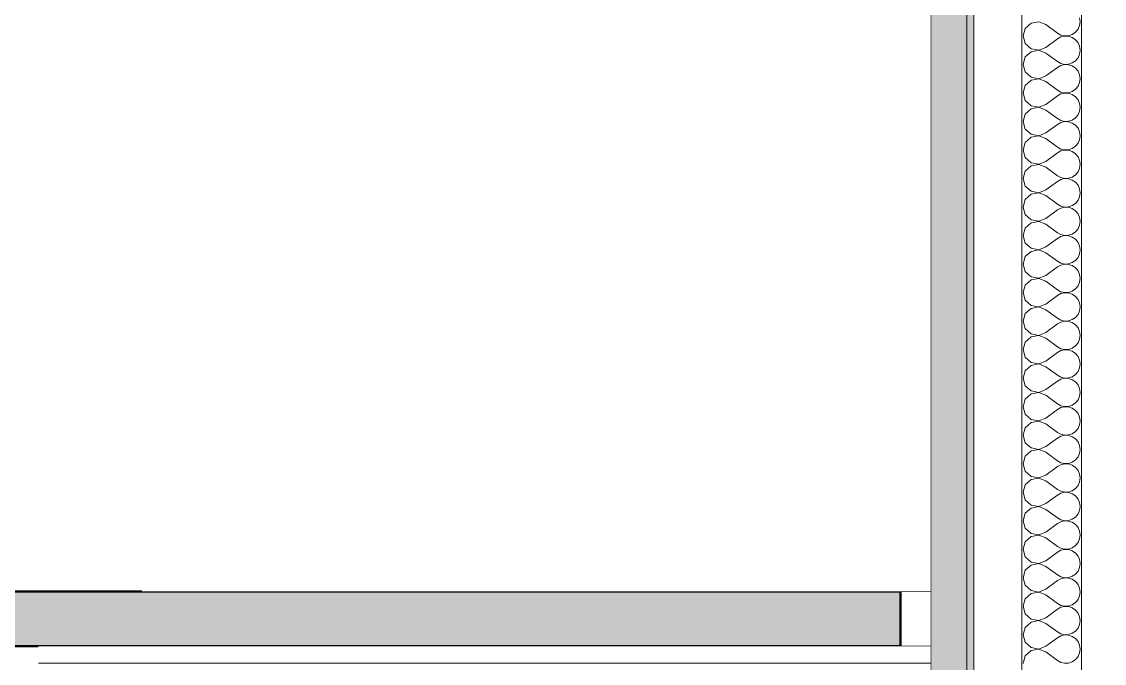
# Model space of a CAD drawing. Header units: millimetres. Extents: x -48147 to 1414029, y -496296 to 18123.
# Drawn here: x 1366642 to 1367135.2, y -475694.5 to -475402.4 of the extents above; entities that cross this region are included whole.
import ezdxf

# ---------------------------------------------------------------- set-up
doc = ezdxf.new("R2010")
doc.units = ezdxf.units.MM
doc.header["$MEASUREMENT"] = 0
doc.linetypes.add('Wipeout_Contour', pattern=[1000, 0, -1000])
for name, color, linetype in [('New_A-20-M_Ceiling', 7, 'Continuous'), ('New_A-25-M_Wall_Int', 7, 'Continuous'), ('S-280-M_STRUCT_FRAME.IFC Import', 7, 'Continuous')]:
    doc.layers.add(name, color=color, linetype=linetype)
for name, color, linetype, lineweight, true_color in [('New_A-20-M_Ceiling_Pen_No__107', 7, 'Continuous', 15, 0xa6a6a6), ('New_A-20-M_Ceiling_Pen_No__29', 7, 'Continuous', 50, 0x2a2a2a), ('New_A-25-M_Wall_Int_Pen_No__107', 7, 'Continuous', 15, 0xa6a6a6)]:
    doc.layers.add(name, color=color, linetype=linetype, lineweight=lineweight, true_color=true_color)
for name, color, linetype, lineweight in [('New_A-20-M_Ceiling_Pen_No__89', 8, 'Continuous', 20), ('New_A-25-M_Wall_Int_Pen_No__1', 7, 'Continuous', 13), ('S-280-M_STRUCT_FRAME.IFC Import_Pen_No__90', 8, 'Continuous', 20)]:
    doc.layers.add(name, color=color, linetype=linetype, lineweight=lineweight)

# ---------------------------------------------------------------- blocks, each defined once
blk = doc.blocks.new('*X159', base_point=(1372879, -490836.73))
at = {"layer": 'New_A-25-M_Wall_Int_Pen_No__107', "linetype": 'Continuous'}
for p, q in [((1367101.82, -475403.09), (1367099.2, -475405.48)), ((1367105.31, -475402.43), (1367101.82, -475403.09)), ((1367108.62, -475403.7), (1367105.31, -475402.43)), ((1367108.62, -475403.7), (1367113.81, -475407.6)), ((1367124.19, -475402.41), (1367123.95, -475400.63)), ((1367123.95, -475404.18), (1367124.19, -475402.41)), ((1367099.2, -475405.48), (1367098.23, -475408.9)), ((1367098.23, -475408.9), (1367099.2, -475412.31)), ((1367113.81, -475407.6), (1367115.38, -475408.47)), ((1367115.38, -475408.47), (1367117.12, -475408.87)), ((1367117.12, -475408.92), (1367115.38, -475409.33)), ((1367117.12, -475408.87), (1367118.91, -475408.78)), ((1367118.91, -475409.01), (1367117.12, -475408.92)), ((1367118.91, -475408.78), (1367120.61, -475408.21)), ((1367120.61, -475408.21), (1367122.08, -475407.2)), ((1367122.08, -475407.2), (1367123.23, -475405.82)), ((1367123.23, -475405.82), (1367123.95, -475404.18)), ((1367099.2, -475412.31), (1367101.82, -475414.7)), ((1367108.62, -475414.09), (1367113.81, -475410.2)), ((1367115.38, -475409.33), (1367113.81, -475410.2)), ((1367120.61, -475409.58), (1367118.91, -475409.01)), ((1367122.08, -475410.6), (1367120.61, -475409.58)), ((1367123.23, -475411.98), (1367122.08, -475410.6)), ((1367123.95, -475413.61), (1367123.23, -475411.98)), ((1367124.19, -475415.39), (1367123.95, -475413.61)), ((1367099.2, -475418.47), (1367098.23, -475421.88)), ((1367101.82, -475416.07), (1367099.2, -475418.47)), ((1367101.82, -475414.7), (1367105.31, -475415.36)), ((1367105.31, -475415.41), (1367101.82, -475416.07)), ((1367105.31, -475415.36), (1367108.62, -475414.09)), ((1367108.62, -475416.69), (1367105.31, -475415.41)), ((1367108.62, -475416.69), (1367113.81, -475420.58)), ((1367123.23, -475418.8), (1367123.95, -475417.16)), ((1367123.95, -475417.16), (1367124.19, -475415.39)), ((1367098.23, -475421.88), (1367099.2, -475425.29)), ((1367108.62, -475427.07), (1367113.81, -475423.18)), ((1367113.81, -475420.58), (1367115.38, -475421.45)), ((1367115.38, -475422.31), (1367113.81, -475423.18)), ((1367115.38, -475421.45), (1367117.12, -475421.85)), ((1367117.12, -475421.9), (1367115.38, -475422.31)), ((1367117.12, -475421.85), (1367118.91, -475421.77)), ((1367118.91, -475421.99), (1367117.12, -475421.9)), ((1367118.91, -475421.77), (1367120.61, -475421.19)), ((1367120.61, -475422.56), (1367118.91, -475421.99)), ((1367120.61, -475421.19), (1367122.08, -475420.18)), ((1367122.08, -475423.58), (1367120.61, -475422.56)), ((1367122.08, -475420.18), (1367123.23, -475418.8)), ((1367123.23, -475424.96), (1367122.08, -475423.58)), ((1367099.2, -475425.29), (1367101.82, -475427.68)), ((1367101.82, -475427.68), (1367105.31, -475428.34)), ((1367105.31, -475428.4), (1367101.82, -475429.05)), ((1367105.31, -475428.34), (1367108.62, -475427.07)), ((1367108.62, -475429.67), (1367105.31, -475428.4)), ((1367123.95, -475426.6), (1367123.23, -475424.96)), ((1367124.19, -475428.37), (1367123.95, -475426.6)), ((1367123.95, -475430.14), (1367124.19, -475428.37)), ((1367099.2, -475431.45), (1367098.23, -475434.86)), ((1367101.82, -475429.05), (1367099.2, -475431.45)), ((1367108.62, -475429.67), (1367113.81, -475433.56)), ((1367113.81, -475433.56), (1367115.38, -475434.43)), ((1367120.61, -475434.17), (1367122.08, -475433.16)), ((1367122.08, -475433.16), (1367123.23, -475431.78)), ((1367123.23, -475431.78), (1367123.95, -475430.14)), ((1367098.23, -475434.86), (1367099.2, -475438.27)), ((1367099.2, -475438.27), (1367101.82, -475440.67)), ((1367108.62, -475440.05), (1367113.81, -475436.16)), ((1367115.38, -475435.29), (1367113.81, -475436.16)), ((1367115.38, -475434.43), (1367117.12, -475434.83)), ((1367117.12, -475434.89), (1367115.38, -475435.29)), ((1367117.12, -475434.83), (1367118.91, -475434.75)), ((1367118.91, -475434.97), (1367117.12, -475434.89)), ((1367118.91, -475434.75), (1367120.61, -475434.17)), ((1367120.61, -475435.55), (1367118.91, -475434.97)), ((1367122.08, -475436.56), (1367120.61, -475435.55)), ((1367123.23, -475437.94), (1367122.08, -475436.56)), ((1367123.95, -475439.58), (1367123.23, -475437.94)), ((1367101.82, -475442.04), (1367099.2, -475444.43)), ((1367101.82, -475440.67), (1367105.31, -475441.32)), ((1367105.31, -475441.38), (1367101.82, -475442.04)), ((1367105.31, -475441.32), (1367108.62, -475440.05)), ((1367108.62, -475442.65), (1367105.31, -475441.38)), ((1367108.62, -475442.65), (1367113.81, -475446.54)), ((1367123.23, -475444.76), (1367123.95, -475443.12)), ((1367124.19, -475441.35), (1367123.95, -475439.58)), ((1367123.95, -475443.12), (1367124.19, -475441.35)), ((1367099.2, -475444.43), (1367098.23, -475447.84)), ((1367098.23, -475447.84), (1367099.2, -475451.25)), ((1367113.81, -475446.54), (1367115.38, -475447.41)), ((1367115.38, -475448.27), (1367113.81, -475449.14)), ((1367115.38, -475447.41), (1367117.12, -475447.82)), ((1367117.12, -475447.87), (1367115.38, -475448.27)), ((1367117.12, -475447.82), (1367118.91, -475447.73)), ((1367118.91, -475447.95), (1367117.12, -475447.87)), ((1367118.91, -475447.73), (1367120.61, -475447.16)), ((1367120.61, -475448.53), (1367118.91, -475447.95)), ((1367120.61, -475447.16), (1367122.08, -475446.14)), ((1367122.08, -475446.14), (1367123.23, -475444.76)), ((1367099.2, -475451.25), (1367101.82, -475453.65)), ((1367105.31, -475454.31), (1367108.62, -475453.03)), ((1367108.62, -475453.03), (1367113.81, -475449.14)), ((1367122.08, -475449.54), (1367120.61, -475448.53)), ((1367123.23, -475450.92), (1367122.08, -475449.54)), ((1367123.95, -475452.56), (1367123.23, -475450.92)), ((1367124.19, -475454.33), (1367123.95, -475452.56)), ((1367099.2, -475457.41), (1367098.23, -475460.82)), ((1367101.82, -475455.02), (1367099.2, -475457.41)), ((1367101.82, -475453.65), (1367105.31, -475454.31)), ((1367105.31, -475454.36), (1367101.82, -475455.02)), ((1367108.62, -475455.63), (1367105.31, -475454.36)), ((1367108.62, -475455.63), (1367113.81, -475459.53)), ((1367122.08, -475459.12), (1367123.23, -475457.74)), ((1367123.23, -475457.74), (1367123.95, -475456.11)), ((1367123.95, -475456.11), (1367124.19, -475454.33)), ((1367098.23, -475460.82), (1367099.2, -475464.24)), ((1367108.62, -475466.02), (1367113.81, -475462.12)), ((1367113.81, -475459.53), (1367115.38, -475460.39)), ((1367115.38, -475461.25), (1367113.81, -475462.12)), ((1367115.38, -475460.39), (1367117.12, -475460.8)), ((1367117.12, -475460.85), (1367115.38, -475461.25)), ((1367117.12, -475460.8), (1367118.91, -475460.71)), ((1367118.91, -475460.94), (1367117.12, -475460.85)), ((1367118.91, -475460.71), (1367120.61, -475460.14)), ((1367120.61, -475461.51), (1367118.91, -475460.94)), ((1367120.61, -475460.14), (1367122.08, -475459.12)), ((1367122.08, -475462.52), (1367120.61, -475461.51)), ((1367123.23, -475463.9), (1367122.08, -475462.52)), ((1367099.2, -475464.24), (1367101.82, -475466.63)), ((1367101.82, -475468), (1367099.2, -475470.39)), ((1367101.82, -475466.63), (1367105.31, -475467.29)), ((1367105.31, -475467.34), (1367101.82, -475468)), ((1367105.31, -475467.29), (1367108.62, -475466.02)), ((1367108.62, -475468.61), (1367105.31, -475467.34)), ((1367123.95, -475465.54), (1367123.23, -475463.9)), ((1367124.19, -475467.31), (1367123.95, -475465.54)), ((1367123.95, -475469.09), (1367124.19, -475467.31)), ((1367099.2, -475470.39), (1367098.23, -475473.8)), ((1367108.62, -475468.61), (1367113.81, -475472.51)), ((1367113.81, -475472.51), (1367115.38, -475473.37)), ((1367120.61, -475473.12), (1367122.08, -475472.11)), ((1367122.08, -475472.11), (1367123.23, -475470.73)), ((1367123.23, -475470.73), (1367123.95, -475469.09)), ((1367098.23, -475473.8), (1367099.2, -475477.22)), ((1367099.2, -475477.22), (1367101.82, -475479.61)), ((1367108.62, -475479), (1367113.81, -475475.1)), ((1367115.38, -475474.24), (1367113.81, -475475.1)), ((1367115.38, -475473.37), (1367117.12, -475473.78)), ((1367117.12, -475473.83), (1367115.38, -475474.24)), ((1367117.12, -475473.78), (1367118.91, -475473.69)), ((1367118.91, -475473.92), (1367117.12, -475473.83)), ((1367118.91, -475473.69), (1367120.61, -475473.12)), ((1367120.61, -475474.49), (1367118.91, -475473.92)), ((1367122.08, -475475.5), (1367120.61, -475474.49)), ((1367123.23, -475476.88), (1367122.08, -475475.5)), ((1367123.95, -475478.52), (1367123.23, -475476.88)), ((1367101.82, -475480.98), (1367099.2, -475483.37)), ((1367101.82, -475479.61), (1367105.31, -475480.27)), ((1367105.31, -475480.32), (1367101.82, -475480.98)), ((1367105.31, -475480.27), (1367108.62, -475479)), ((1367108.62, -475481.59), (1367105.31, -475480.32)), ((1367108.62, -475481.59), (1367113.81, -475485.49)), ((1367123.23, -475483.71), (1367123.95, -475482.07)), ((1367124.19, -475480.3), (1367123.95, -475478.52)), ((1367123.95, -475482.07), (1367124.19, -475480.3)), ((1367099.2, -475483.37), (1367098.23, -475486.79)), ((1367098.23, -475486.79), (1367099.2, -475490.2)), ((1367113.81, -475485.49), (1367115.38, -475486.35)), ((1367115.38, -475487.22), (1367113.81, -475488.08)), ((1367115.38, -475486.35), (1367117.12, -475486.76)), ((1367117.12, -475486.81), (1367115.38, -475487.22)), ((1367117.12, -475486.76), (1367118.91, -475486.67)), ((1367118.91, -475486.9), (1367117.12, -475486.81)), ((1367118.91, -475486.67), (1367120.61, -475486.1)), ((1367120.61, -475487.47), (1367118.91, -475486.9)), ((1367120.61, -475486.1), (1367122.08, -475485.09)), ((1367122.08, -475488.49), (1367120.61, -475487.47)), ((1367122.08, -475485.09), (1367123.23, -475483.71)), ((1367099.2, -475490.2), (1367101.82, -475492.59)), ((1367101.82, -475492.59), (1367105.31, -475493.25)), ((1367105.31, -475493.25), (1367108.62, -475491.98)), ((1367108.62, -475491.98), (1367113.81, -475488.08)), ((1367123.23, -475489.86), (1367122.08, -475488.49)), ((1367123.95, -475491.5), (1367123.23, -475489.86)), ((1367124.19, -475493.28), (1367123.95, -475491.5)), ((1367099.2, -475496.36), (1367098.23, -475499.77)), ((1367101.82, -475493.96), (1367099.2, -475496.36)), ((1367105.31, -475493.3), (1367101.82, -475493.96)), ((1367108.62, -475494.58), (1367105.31, -475493.3)), ((1367108.62, -475494.58), (1367113.81, -475498.47)), ((1367122.08, -475498.07), (1367123.23, -475496.69)), ((1367123.23, -475496.69), (1367123.95, -475495.05)), ((1367123.95, -475495.05), (1367124.19, -475493.28)), ((1367098.23, -475499.77), (1367099.2, -475503.18)), ((1367108.62, -475504.96), (1367113.81, -475501.07)), ((1367113.81, -475498.47), (1367115.38, -475499.34)), ((1367115.38, -475500.2), (1367113.81, -475501.07)), ((1367115.38, -475499.34), (1367117.12, -475499.74)), ((1367117.12, -475499.79), (1367115.38, -475500.2)), ((1367117.12, -475499.74), (1367118.91, -475499.65)), ((1367118.91, -475499.88), (1367117.12, -475499.79)), ((1367118.91, -475499.65), (1367120.61, -475499.08)), ((1367120.61, -475500.45), (1367118.91, -475499.88)), ((1367120.61, -475499.08), (1367122.08, -475498.07)), ((1367122.08, -475501.47), (1367120.61, -475500.45)), ((1367123.23, -475502.85), (1367122.08, -475501.47)), ((1367099.2, -475503.18), (1367101.82, -475505.57)), ((1367101.82, -475506.94), (1367099.2, -475509.34)), ((1367101.82, -475505.57), (1367105.31, -475506.23)), ((1367105.31, -475506.28), (1367101.82, -475506.94)), ((1367105.31, -475506.23), (1367108.62, -475504.96)), ((1367108.62, -475507.56), (1367105.31, -475506.28)), ((1367108.62, -475507.56), (1367113.81, -475511.45)), ((1367123.95, -475504.48), (1367123.23, -475502.85)), ((1367124.19, -475506.26), (1367123.95, -475504.48)), ((1367123.95, -475508.03), (1367124.19, -475506.26)), ((1367099.2, -475509.34), (1367098.23, -475512.75)), ((1367113.81, -475511.45), (1367115.38, -475512.32)), ((1367115.38, -475512.32), (1367117.12, -475512.72)), ((1367118.91, -475512.64), (1367120.61, -475512.06)), ((1367120.61, -475512.06), (1367122.08, -475511.05)), ((1367122.08, -475511.05), (1367123.23, -475509.67)), ((1367123.23, -475509.67), (1367123.95, -475508.03)), ((1367098.23, -475512.75), (1367099.2, -475516.16)), ((1367099.2, -475516.16), (1367101.82, -475518.55)), ((1367108.62, -475517.94), (1367113.81, -475514.05)), ((1367115.38, -475513.18), (1367113.81, -475514.05)), ((1367117.12, -475512.78), (1367115.38, -475513.18)), ((1367117.12, -475512.72), (1367118.91, -475512.64)), ((1367118.91, -475512.86), (1367117.12, -475512.78)), ((1367120.61, -475513.43), (1367118.91, -475512.86)), ((1367122.08, -475514.45), (1367120.61, -475513.43)), ((1367123.23, -475515.83), (1367122.08, -475514.45)), ((1367123.95, -475517.47), (1367123.23, -475515.83)), ((1367099.2, -475522.32), (1367098.23, -475525.73)), ((1367101.82, -475519.93), (1367099.2, -475522.32)), ((1367101.82, -475518.55), (1367105.31, -475519.21)), ((1367105.31, -475519.27), (1367101.82, -475519.93)), ((1367105.31, -475519.21), (1367108.62, -475517.94)), ((1367108.62, -475520.54), (1367105.31, -475519.27)), ((1367108.62, -475520.54), (1367113.81, -475524.43)), ((1367123.23, -475522.65), (1367123.95, -475521.01)), ((1367124.19, -475519.24), (1367123.95, -475517.47)), ((1367123.95, -475521.01), (1367124.19, -475519.24)), ((1367098.23, -475525.73), (1367099.2, -475529.14)), ((1367108.62, -475530.92), (1367113.81, -475527.03)), ((1367113.81, -475524.43), (1367115.38, -475525.3)), ((1367115.38, -475526.16), (1367113.81, -475527.03)), ((1367115.38, -475525.3), (1367117.12, -475525.7)), ((1367117.12, -475525.76), (1367115.38, -475526.16)), ((1367117.12, -475525.7), (1367118.91, -475525.62)), ((1367118.91, -475525.84), (1367117.12, -475525.76)), ((1367118.91, -475525.62), (1367120.61, -475525.05)), ((1367120.61, -475526.42), (1367118.91, -475525.84)), ((1367120.61, -475525.05), (1367122.08, -475524.03)), ((1367122.08, -475527.43), (1367120.61, -475526.42)), ((1367122.08, -475524.03), (1367123.23, -475522.65)), ((1367099.2, -475529.14), (1367101.82, -475531.54)), ((1367101.82, -475531.54), (1367105.31, -475532.2)), ((1367105.31, -475532.2), (1367108.62, -475530.92)), ((1367123.23, -475528.81), (1367122.08, -475527.43)), ((1367123.95, -475530.45), (1367123.23, -475528.81)), ((1367124.19, -475532.22), (1367123.95, -475530.45)), ((1367123.95, -475534), (1367124.19, -475532.22)), ((1367099.2, -475535.3), (1367098.23, -475538.71)), ((1367101.82, -475532.91), (1367099.2, -475535.3)), ((1367105.31, -475532.25), (1367101.82, -475532.91)), ((1367108.62, -475533.52), (1367105.31, -475532.25)), ((1367108.62, -475533.52), (1367113.81, -475537.41)), ((1367120.61, -475538.03), (1367122.08, -475537.01)), ((1367122.08, -475537.01), (1367123.23, -475535.63)), ((1367123.23, -475535.63), (1367123.95, -475534)), ((1367098.23, -475538.71), (1367099.2, -475542.12)), ((1367108.62, -475543.91), (1367113.81, -475540.01)), ((1367113.81, -475537.41), (1367115.38, -475538.28)), ((1367115.38, -475539.14), (1367113.81, -475540.01)), ((1367115.38, -475538.28), (1367117.12, -475538.69)), ((1367117.12, -475538.74), (1367115.38, -475539.14)), ((1367117.12, -475538.69), (1367118.91, -475538.6)), ((1367118.91, -475538.83), (1367117.12, -475538.74)), ((1367118.91, -475538.6), (1367120.61, -475538.03)), ((1367120.61, -475539.4), (1367118.91, -475538.83)), ((1367122.08, -475540.41), (1367120.61, -475539.4)), ((1367123.23, -475541.79), (1367122.08, -475540.41)), ((1367123.95, -475543.43), (1367123.23, -475541.79)), ((1367099.2, -475542.12), (1367101.82, -475544.52)), ((1367101.82, -475545.89), (1367099.2, -475548.28)), ((1367101.82, -475544.52), (1367105.31, -475545.18)), ((1367105.31, -475545.23), (1367101.82, -475545.89)), ((1367105.31, -475545.18), (1367108.62, -475543.91)), ((1367108.62, -475546.5), (1367105.31, -475545.23)), ((1367108.62, -475546.5), (1367113.81, -475550.4)), ((1367123.23, -475548.62), (1367123.95, -475546.98)), ((1367124.19, -475545.2), (1367123.95, -475543.43)), ((1367123.95, -475546.98), (1367124.19, -475545.2)), ((1367099.2, -475548.28), (1367098.23, -475551.69)), ((1367098.23, -475551.69), (1367099.2, -475555.11)), ((1367113.81, -475550.4), (1367115.38, -475551.26)), ((1367115.38, -475551.26), (1367117.12, -475551.67)), ((1367117.12, -475551.72), (1367115.38, -475552.13)), ((1367117.12, -475551.67), (1367118.91, -475551.58)), ((1367118.91, -475551.81), (1367117.12, -475551.72)), ((1367118.91, -475551.58), (1367120.61, -475551.01)), ((1367120.61, -475552.38), (1367118.91, -475551.81)), ((1367120.61, -475551.01), (1367122.08, -475549.99)), ((1367122.08, -475549.99), (1367123.23, -475548.62)), ((1367099.2, -475555.11), (1367101.82, -475557.5)), ((1367105.31, -475558.16), (1367108.62, -475556.89)), ((1367108.62, -475556.89), (1367113.81, -475552.99)), ((1367115.38, -475552.13), (1367113.81, -475552.99)), ((1367122.08, -475553.39), (1367120.61, -475552.38)), ((1367123.23, -475554.77), (1367122.08, -475553.39)), ((1367123.95, -475556.41), (1367123.23, -475554.77)), ((1367124.19, -475558.18), (1367123.95, -475556.41)), ((1367099.2, -475561.26), (1367098.23, -475564.68)), ((1367101.82, -475558.87), (1367099.2, -475561.26)), ((1367101.82, -475557.5), (1367105.31, -475558.16)), ((1367105.31, -475558.21), (1367101.82, -475558.87)), ((1367108.62, -475559.48), (1367105.31, -475558.21)), ((1367108.62, -475559.48), (1367113.81, -475563.38)), ((1367122.08, -475562.98), (1367123.23, -475561.6)), ((1367123.23, -475561.6), (1367123.95, -475559.96)), ((1367123.95, -475559.96), (1367124.19, -475558.18)), ((1367098.23, -475564.68), (1367099.2, -475568.09)), ((1367108.62, -475569.87), (1367113.81, -475565.97)), ((1367113.81, -475563.38), (1367115.38, -475564.24)), ((1367115.38, -475565.11), (1367113.81, -475565.97)), ((1367115.38, -475564.24), (1367117.12, -475564.65)), ((1367117.12, -475564.7), (1367115.38, -475565.11)), ((1367117.12, -475564.65), (1367118.91, -475564.56)), ((1367118.91, -475564.79), (1367117.12, -475564.7)), ((1367118.91, -475564.56), (1367120.61, -475563.99)), ((1367120.61, -475565.36), (1367118.91, -475564.79)), ((1367120.61, -475563.99), (1367122.08, -475562.98)), ((1367122.08, -475566.37), (1367120.61, -475565.36)), ((1367123.23, -475567.75), (1367122.08, -475566.37)), ((1367099.2, -475568.09), (1367101.82, -475570.48)), ((1367101.82, -475570.48), (1367105.31, -475571.14)), ((1367105.31, -475571.19), (1367101.82, -475571.85)), ((1367105.31, -475571.14), (1367108.62, -475569.87)), ((1367108.62, -475572.46), (1367105.31, -475571.19)), ((1367123.95, -475569.39), (1367123.23, -475567.75)), ((1367124.19, -475571.17), (1367123.95, -475569.39)), ((1367123.95, -475572.94), (1367124.19, -475571.17)), ((1367099.2, -475574.24), (1367098.23, -475577.66)), ((1367101.82, -475571.85), (1367099.2, -475574.24)), ((1367108.62, -475572.46), (1367113.81, -475576.36)), ((1367113.81, -475576.36), (1367115.38, -475577.23)), ((1367120.61, -475576.97), (1367122.08, -475575.96)), ((1367122.08, -475575.96), (1367123.23, -475574.58)), ((1367123.23, -475574.58), (1367123.95, -475572.94)), ((1367098.23, -475577.66), (1367099.2, -475581.07)), ((1367099.2, -475581.07), (1367101.82, -475583.46)), ((1367108.62, -475582.85), (1367113.81, -475578.96)), ((1367115.38, -475578.09), (1367113.81, -475578.96)), ((1367115.38, -475577.23), (1367117.12, -475577.63)), ((1367117.12, -475577.68), (1367115.38, -475578.09)), ((1367117.12, -475577.63), (1367118.91, -475577.54)), ((1367118.91, -475577.77), (1367117.12, -475577.68)), ((1367118.91, -475577.54), (1367120.61, -475576.97)), ((1367120.61, -475578.34), (1367118.91, -475577.77)), ((1367122.08, -475579.36), (1367120.61, -475578.34)), ((1367123.23, -475580.74), (1367122.08, -475579.36)), ((1367123.95, -475582.37), (1367123.23, -475580.74)), ((1367101.82, -475584.83), (1367099.2, -475587.23)), ((1367101.82, -475583.46), (1367105.31, -475584.12)), ((1367105.31, -475584.17), (1367101.82, -475584.83)), ((1367105.31, -475584.12), (1367108.62, -475582.85)), ((1367108.62, -475585.45), (1367105.31, -475584.17)), ((1367108.62, -475585.45), (1367113.81, -475589.34)), ((1367123.23, -475587.56), (1367123.95, -475585.92)), ((1367124.19, -475584.15), (1367123.95, -475582.37)), ((1367123.95, -475585.92), (1367124.19, -475584.15)), ((1367099.2, -475587.23), (1367098.23, -475590.64)), ((1367098.23, -475590.64), (1367099.2, -475594.05)), ((1367113.81, -475589.34), (1367115.38, -475590.21)), ((1367115.38, -475591.07), (1367113.81, -475591.94)), ((1367115.38, -475590.21), (1367117.12, -475590.61)), ((1367117.12, -475590.66), (1367115.38, -475591.07)), ((1367117.12, -475590.61), (1367118.91, -475590.53)), ((1367118.91, -475590.75), (1367117.12, -475590.66)), ((1367118.91, -475590.53), (1367120.61, -475589.95)), ((1367120.61, -475591.32), (1367118.91, -475590.75)), ((1367120.61, -475589.95), (1367122.08, -475588.94)), ((1367122.08, -475592.34), (1367120.61, -475591.32)), ((1367122.08, -475588.94), (1367123.23, -475587.56)), ((1367099.2, -475594.05), (1367101.82, -475596.44)), ((1367105.31, -475597.1), (1367108.62, -475595.83)), ((1367108.62, -475595.83), (1367113.81, -475591.94)), ((1367123.23, -475593.72), (1367122.08, -475592.34)), ((1367123.95, -475595.36), (1367123.23, -475593.72)), ((1367124.19, -475597.13), (1367123.95, -475595.36)), ((1367099.2, -475600.21), (1367098.23, -475603.62)), ((1367101.82, -475597.81), (1367099.2, -475600.21)), ((1367101.82, -475596.44), (1367105.31, -475597.1)), ((1367105.31, -475597.16), (1367101.82, -475597.81)), ((1367108.62, -475598.43), (1367105.31, -475597.16)), ((1367108.62, -475598.43), (1367113.81, -475602.32)), ((1367122.08, -475601.92), (1367123.23, -475600.54)), ((1367123.23, -475600.54), (1367123.95, -475598.9)), ((1367123.95, -475598.9), (1367124.19, -475597.13)), ((1367098.23, -475603.62), (1367099.2, -475607.03)), ((1367108.62, -475608.81), (1367113.81, -475604.92)), ((1367113.81, -475602.32), (1367115.38, -475603.19)), ((1367115.38, -475604.05), (1367113.81, -475604.92)), ((1367115.38, -475603.19), (1367117.12, -475603.59)), ((1367117.12, -475603.65), (1367115.38, -475604.05)), ((1367117.12, -475603.59), (1367118.91, -475603.51)), ((1367118.91, -475603.73), (1367117.12, -475603.65)), ((1367118.91, -475603.51), (1367120.61, -475602.93)), ((1367120.61, -475604.31), (1367118.91, -475603.73)), ((1367120.61, -475602.93), (1367122.08, -475601.92)), ((1367122.08, -475605.32), (1367120.61, -475604.31)), ((1367123.23, -475606.7), (1367122.08, -475605.32)), ((1367099.2, -475607.03), (1367101.82, -475609.43)), ((1367101.82, -475610.8), (1367099.2, -475613.19)), ((1367101.82, -475609.43), (1367105.31, -475610.08)), ((1367105.31, -475610.14), (1367101.82, -475610.8)), ((1367105.31, -475610.08), (1367108.62, -475608.81)), ((1367108.62, -475611.41), (1367105.31, -475610.14)), ((1367123.95, -475608.34), (1367123.23, -475606.7)), ((1367124.19, -475610.11), (1367123.95, -475608.34)), ((1367123.95, -475611.88), (1367124.19, -475610.11)), ((1367099.2, -475613.19), (1367098.23, -475616.6)), ((1367108.62, -475611.41), (1367113.81, -475615.3)), ((1367113.81, -475615.3), (1367115.38, -475616.17)), ((1367118.91, -475616.49), (1367120.61, -475615.92)), ((1367120.61, -475615.92), (1367122.08, -475614.9)), ((1367122.08, -475614.9), (1367123.23, -475613.52)), ((1367123.23, -475613.52), (1367123.95, -475611.88)), ((1367098.23, -475616.6), (1367099.2, -475620.01)), ((1367099.2, -475620.01), (1367101.82, -475622.41)), ((1367108.62, -475621.79), (1367113.81, -475617.9)), ((1367115.38, -475617.03), (1367113.81, -475617.9)), ((1367115.38, -475616.17), (1367117.12, -475616.58)), ((1367117.12, -475616.63), (1367115.38, -475617.03)), ((1367117.12, -475616.58), (1367118.91, -475616.49)), ((1367118.91, -475616.71), (1367117.12, -475616.63)), ((1367120.61, -475617.29), (1367118.91, -475616.71)), ((1367122.08, -475618.3), (1367120.61, -475617.29)), ((1367123.23, -475619.68), (1367122.08, -475618.3)), ((1367123.95, -475621.32), (1367123.23, -475619.68)), ((1367101.82, -475623.78), (1367099.2, -475626.17)), ((1367101.82, -475622.41), (1367105.31, -475623.07)), ((1367105.31, -475623.12), (1367101.82, -475623.78)), ((1367105.31, -475623.07), (1367108.62, -475621.79)), ((1367108.62, -475624.39), (1367105.31, -475623.12)), ((1367108.62, -475624.39), (1367113.81, -475628.28)), ((1367123.23, -475626.5), (1367123.95, -475624.87)), ((1367124.19, -475623.09), (1367123.95, -475621.32)), ((1367123.95, -475624.87), (1367124.19, -475623.09)), ((1367099.2, -475626.17), (1367098.23, -475629.58)), ((1367098.23, -475629.58), (1367099.2, -475633)), ((1367113.81, -475628.28), (1367115.38, -475629.15)), ((1367115.38, -475630.01), (1367113.81, -475630.88)), ((1367115.38, -475629.15), (1367117.12, -475629.56)), ((1367117.12, -475629.61), (1367115.38, -475630.01)), ((1367117.12, -475629.56), (1367118.91, -475629.47)), ((1367118.91, -475629.7), (1367117.12, -475629.61)), ((1367118.91, -475629.47), (1367120.61, -475628.9)), ((1367120.61, -475630.27), (1367118.91, -475629.7)), ((1367120.61, -475628.9), (1367122.08, -475627.88)), ((1367122.08, -475631.28), (1367120.61, -475630.27)), ((1367122.08, -475627.88), (1367123.23, -475626.5)), ((1367099.2, -475633), (1367101.82, -475635.39)), ((1367101.82, -475635.39), (1367105.31, -475636.05)), ((1367105.31, -475636.05), (1367108.62, -475634.78)), ((1367108.62, -475634.78), (1367113.81, -475630.88)), ((1367123.23, -475632.66), (1367122.08, -475631.28)), ((1367123.95, -475634.3), (1367123.23, -475632.66)), ((1367124.19, -475636.07), (1367123.95, -475634.3)), ((1367099.2, -475639.15), (1367098.23, -475642.56)), ((1367101.82, -475636.76), (1367099.2, -475639.15)), ((1367105.31, -475636.1), (1367101.82, -475636.76)), ((1367108.62, -475637.37), (1367105.31, -475636.1)), ((1367108.62, -475637.37), (1367113.81, -475641.27)), ((1367122.08, -475640.87), (1367123.23, -475639.49)), ((1367123.23, -475639.49), (1367123.95, -475637.85)), ((1367123.95, -475637.85), (1367124.19, -475636.07)), ((1367098.23, -475642.56), (1367099.2, -475645.98)), ((1367108.62, -475647.76), (1367113.81, -475643.86)), ((1367113.81, -475641.27), (1367115.38, -475642.13)), ((1367115.38, -475643), (1367113.81, -475643.86)), ((1367115.38, -475642.13), (1367117.12, -475642.54)), ((1367117.12, -475642.59), (1367115.38, -475643)), ((1367117.12, -475642.54), (1367118.91, -475642.45)), ((1367118.91, -475642.68), (1367117.12, -475642.59)), ((1367118.91, -475642.45), (1367120.61, -475641.88)), ((1367120.61, -475643.25), (1367118.91, -475642.68)), ((1367120.61, -475641.88), (1367122.08, -475640.87)), ((1367122.08, -475644.26), (1367120.61, -475643.25)), ((1367123.23, -475645.64), (1367122.08, -475644.26)), ((1367123.95, -475647.28), (1367123.23, -475645.64)), ((1367099.2, -475645.98), (1367101.82, -475648.37)), ((1367101.82, -475649.74), (1367099.2, -475652.13)), ((1367101.82, -475648.37), (1367105.31, -475649.03)), ((1367105.31, -475649.08), (1367101.82, -475649.74)), ((1367105.31, -475649.03), (1367108.62, -475647.76)), ((1367108.62, -475650.35), (1367105.31, -475649.08)), ((1367108.62, -475650.35), (1367113.81, -475654.25)), ((1367124.19, -475649.06), (1367123.95, -475647.28)), ((1367123.95, -475650.83), (1367124.19, -475649.06)), ((1367099.2, -475652.13), (1367098.23, -475655.55)), ((1367113.81, -475654.25), (1367115.38, -475655.11)), ((1367115.38, -475655.11), (1367117.12, -475655.52)), ((1367117.12, -475655.52), (1367118.91, -475655.43)), ((1367118.91, -475655.43), (1367120.61, -475654.86)), ((1367120.61, -475654.86), (1367122.08, -475653.85)), ((1367122.08, -475653.85), (1367123.23, -475652.47)), ((1367123.23, -475652.47), (1367123.95, -475650.83)), ((1367098.23, -475655.55), (1367099.2, -475658.96)), ((1367099.2, -475658.96), (1367101.82, -475661.35)), ((1367108.62, -475660.74), (1367113.81, -475656.84)), ((1367115.38, -475655.98), (1367113.81, -475656.84)), ((1367117.12, -475655.57), (1367115.38, -475655.98)), ((1367118.91, -475655.66), (1367117.12, -475655.57)), ((1367120.61, -475656.23), (1367118.91, -475655.66)), ((1367122.08, -475657.25), (1367120.61, -475656.23)), ((1367123.23, -475658.62), (1367122.08, -475657.25)), ((1367123.95, -475660.26), (1367123.23, -475658.62)), ((1367124.19, -475662.04), (1367123.95, -475660.26)), ((1367099.2, -475665.12), (1367098.23, -475668.53)), ((1367101.82, -475662.72), (1367099.2, -475665.12)), ((1367101.82, -475661.35), (1367105.31, -475662.01)), ((1367105.31, -475662.06), (1367101.82, -475662.72)), ((1367105.31, -475662.01), (1367108.62, -475660.74)), ((1367108.62, -475663.34), (1367105.31, -475662.06)), ((1367108.62, -475663.34), (1367113.81, -475667.23)), ((1367123.23, -475665.45), (1367123.95, -475663.81)), ((1367123.95, -475663.81), (1367124.19, -475662.04)), ((1367098.23, -475668.53), (1367099.2, -475671.94)), ((1367108.62, -475673.72), (1367113.81, -475669.83)), ((1367113.81, -475667.23), (1367115.38, -475668.1)), ((1367115.38, -475668.96), (1367113.81, -475669.83)), ((1367115.38, -475668.1), (1367117.12, -475668.5)), ((1367117.12, -475668.55), (1367115.38, -475668.96)), ((1367117.12, -475668.5), (1367118.91, -475668.41)), ((1367118.91, -475668.64), (1367117.12, -475668.55)), ((1367118.91, -475668.41), (1367120.61, -475667.84)), ((1367120.61, -475669.21), (1367118.91, -475668.64)), ((1367120.61, -475667.84), (1367122.08, -475666.83)), ((1367122.08, -475670.23), (1367120.61, -475669.21)), ((1367122.08, -475666.83), (1367123.23, -475665.45)), ((1367123.23, -475671.61), (1367122.08, -475670.23)), ((1367099.2, -475671.94), (1367101.82, -475674.33)), ((1367101.82, -475674.33), (1367105.31, -475674.99)), ((1367105.31, -475675.04), (1367101.82, -475675.7)), ((1367105.31, -475674.99), (1367108.62, -475673.72)), ((1367108.62, -475676.32), (1367105.31, -475675.04)), ((1367123.95, -475673.24), (1367123.23, -475671.61)), ((1367124.19, -475675.02), (1367123.95, -475673.24)), ((1367123.95, -475676.79), (1367124.19, -475675.02)), ((1367099.2, -475678.1), (1367098.23, -475681.51)), ((1367101.82, -475675.7), (1367099.2, -475678.1)), ((1367108.62, -475676.32), (1367113.81, -475680.21)), ((1367120.61, -475680.82), (1367122.08, -475679.81)), ((1367122.08, -475679.81), (1367123.23, -475678.43)), ((1367123.23, -475678.43), (1367123.95, -475676.79)), ((1367098.23, -475681.51), (1367099.2, -475684.92)), ((1367099.2, -475684.92), (1367101.82, -475687.31)), ((1367108.62, -475686.7), (1367113.81, -475682.81)), ((1367113.81, -475680.21), (1367115.38, -475681.08)), ((1367115.38, -475681.94), (1367113.81, -475682.81)), ((1367115.38, -475681.08), (1367117.12, -475681.48)), ((1367117.12, -475681.54), (1367115.38, -475681.94)), ((1367117.12, -475681.48), (1367118.91, -475681.4)), ((1367118.91, -475681.62), (1367117.12, -475681.54)), ((1367118.91, -475681.4), (1367120.61, -475680.82)), ((1367120.61, -475682.19), (1367118.91, -475681.62)), ((1367122.08, -475683.21), (1367120.61, -475682.19)), ((1367123.23, -475684.59), (1367122.08, -475683.21)), ((1367123.95, -475686.23), (1367123.23, -475684.59)), ((1367101.82, -475688.69), (1367099.2, -475691.08)), ((1367101.82, -475687.31), (1367105.31, -475687.97)), ((1367105.31, -475688.03), (1367101.82, -475688.69)), ((1367105.31, -475687.97), (1367108.62, -475686.7)), ((1367108.62, -475689.3), (1367105.31, -475688.03)), ((1367108.62, -475689.3), (1367113.81, -475693.19)), ((1367123.23, -475691.41), (1367123.95, -475689.77)), ((1367124.19, -475688), (1367123.95, -475686.23)), ((1367123.95, -475689.77), (1367124.19, -475688)), ((1367099.2, -475691.08), (1367098.23, -475694.49)), ((1367113.81, -475693.19), (1367115.38, -475694.06)), ((1367115.38, -475694.06), (1367117.12, -475694.46)), ((1367117.12, -475694.46), (1367118.91, -475694.38)), ((1367118.91, -475694.38), (1367120.61, -475693.81)), ((1367120.61, -475693.81), (1367122.08, -475692.79)), ((1367122.08, -475692.79), (1367123.23, -475691.41))]:
    blk.add_line(p, q, dxfattribs=at)
blk = doc.blocks.new('Section Elem_137_2', base_point=(1372879, -490836.73))
at = {"layer": 'New_A-25-M_Wall_Int_Pen_No__107', "linetype": 'Continuous'}
blk.add_hatch(color=256, dxfattribs=at).paths.add_polyline_path([(1367056.15, -478686.73), (1367072.5, -478686.73), (1367072.5, -474813.61), (1367056.15, -474813.61)])
at = {"layer": 'New_A-25-M_Wall_Int_Pen_No__107', "linetype": 'Continuous', "lineweight": 0, "true_color": 0x535353}
blk.add_hatch(color=251, dxfattribs=at).paths.add_polyline_path([(1367072.5, -478686.73), (1367075.77, -478686.73), (1367075.77, -474813.61), (1367072.5, -474813.61)])
at = {"layer": 'New_A-25-M_Wall_Int_Pen_No__1', "linetype": 'Continuous'}
for p, q in [((1367056.15, -474813.61), (1367056.15, -478686.73)), ((1367072.5, -474813.61), (1367072.5, -478686.73))]:
    blk.add_line(p, q, dxfattribs=at)
at = {"color": 254, "linetype": 'Wipeout_Contour', "lineweight": 0, "ltscale": 5791331.527955575}
blk.add_wipeout([(1367075.77, -478686.73), (1367097.58, -478686.73), (1367097.58, -474813.61), (1367075.77, -474813.61)], dxfattribs=at).dxf.layer = 'New_A-25-M_Wall_Int'
at = {"layer": 'New_A-25-M_Wall_Int_Pen_No__1', "linetype": 'Continuous'}
blk.add_line((1367075.77, -474813.61), (1367075.77, -478686.73), dxfattribs=at)
at = {"color": 254, "linetype": 'Wipeout_Contour', "lineweight": 0, "ltscale": 5791424.195083515}
blk.add_wipeout([(1367097.58, -478686.73), (1367124.84, -478686.73), (1367124.84, -474813.61), (1367097.58, -474813.61)], dxfattribs=at).dxf.layer = 'New_A-25-M_Wall_Int'
at = {"layer": 'New_A-25-M_Wall_Int_Pen_No__1', "linetype": 'Continuous'}
blk.add_line((1367097.58, -474813.61), (1367097.58, -478686.73), dxfattribs=at)
at = {"layer": 'New_A-25-M_Wall_Int'}
blk.add_blockref('*X159', (1372879, -490836.73), dxfattribs=at)
at = {"color": 254, "linetype": 'Wipeout_Contour', "lineweight": 0, "ltscale": 5791514.803092198}
blk.add_wipeout([(1367124.84, -478686.73), (1367145.56, -478686.73), (1367145.56, -474813.61), (1367124.84, -474813.61)], dxfattribs=at).dxf.layer = 'New_A-25-M_Wall_Int'
at = {"layer": 'New_A-25-M_Wall_Int_Pen_No__1', "linetype": 'Continuous'}
blk.add_line((1367124.84, -474813.61), (1367124.84, -478686.73), dxfattribs=at)
blk = doc.blocks.new('Section Elem_138_2', base_point=(1372879, -490836.73))
at = {"color": 254, "linetype": 'Wipeout_Contour', "lineweight": 0, "ltscale": 57868522.91211338}
blk.add_wipeout([(1365629.7, -474813.61), (1365629.7, -476586.73), (1366034.08, -476586.73), (1366034.08, -478686.73), (1366616.35, -478686.73), (1366616.35, -476586.73), (1367056.15, -476586.73), (1367056.15, -475694.33), (1366649.63, -475694.33), (1366649.63, -475686.73), (1365631.79, -475686.73), (1365631.79, -475661.73), (1366696.83, -475661.73), (1366696.83, -475116.73), (1366695.21, -475107.75), (1366691.31, -475104.03), (1366649.63, -475104.03), (1366649.63, -475086.73), (1367056.15, -475086.73), (1367056.15, -474993.35), (1366935.28, -474993.35), (1366914.15, -474992.74), (1366913.17, -474991.77), (1366912.78, -474989.5), (1366912.84, -474978.27), (1366413.5, -474978.27), (1366392.37, -474977.66), (1366391.39, -474976.69), (1366390.99, -474974.42), (1366391.06, -474963.19), (1365891.72, -474963.19), (1365870.59, -474962.58), (1365869.61, -474961.62), (1365869.21, -474959.34), (1365869.87, -474838.84), (1365845.17, -474838.84), (1365844.47, -474838.82), (1365844.56, -474823.02), (1365844.98, -474820.77), (1365845.97, -474819.86)], dxfattribs=at).dxf.layer = 'New_A-25-M_Wall_Int'
blk = doc.blocks.new('Section Elem_347_2', base_point=(1372879, -490836.73))
at = {"color": 254, "linetype": 'Wipeout_Contour', "lineweight": 0, "ltscale": 5789769.870005448}
blk.add_wipeout([(1367042.41, -475686.73), (1367056.15, -475686.73), (1367056.15, -475661.73), (1367042.41, -475661.73)], dxfattribs=at).dxf.layer = 'New_A-20-M_Ceiling'
at = {"layer": 'New_A-20-M_Ceiling_Pen_No__107', "linetype": 'Continuous'}
blk.add_hatch(color=256, dxfattribs=at).paths.add_polyline_path([(1367042.41, -475661.73), (1365631.79, -475661.73), (1365631.79, -475686.73), (1367042.41, -475686.73)])
at = {"layer": 'New_A-20-M_Ceiling_Pen_No__29', "linetype": 'Continuous'}
for p, q in [((1367042.41, -475661.73), (1365631.79, -475661.73)), ((1367042.41, -475661.73), (1367042.41, -475686.73)), ((1367042.41, -475686.73), (1365631.79, -475686.73))]:
    blk.add_line(p, q, dxfattribs=at)
at = {"layer": 'New_A-20-M_Ceiling_Pen_No__89', "linetype": 'Continuous'}
for p, q in [((1367042.41, -475661.73), (1367056.15, -475661.73)), ((1367042.41, -475686.73), (1367056.15, -475686.73))]:
    blk.add_line(p, q, dxfattribs=at)
blk = doc.blocks.new('Section Elem_578_2', base_point=(1372879, -490836.73))
at = {"color": 254, "linetype": 'Wipeout_Contour', "lineweight": 0, "ltscale": 5788742.626363538}
blk.add_wipeout([(1367056.15, -475116.73), (1366696.83, -475116.73), (1366696.83, -475661.73), (1367056.15, -475661.73)], dxfattribs=at).dxf.layer = 'S-280-M_STRUCT_FRAME.IFC Import'
at = {"color": 254, "linetype": 'Wipeout_Contour', "lineweight": 0, "ltscale": 5789049.384952277}
blk.add_wipeout([(1366649.63, -475694.33), (1367056.15, -475694.33), (1367056.15, -475686.73), (1366649.63, -475686.73)], dxfattribs=at).dxf.layer = 'S-280-M_STRUCT_FRAME.IFC Import'
at = {"layer": 'S-280-M_STRUCT_FRAME.IFC Import_Pen_No__90', "linetype": 'Continuous'}
blk.add_line((1366649.61, -475694.33), (1367056.15, -475694.33), dxfattribs=at)

msp = doc.modelspace()

# ---------------------------------------------------------------- block references
at = {"layer": 'New_A-25-M_Wall_Int'}
msp.add_blockref('Section Elem_137_2', (1372879, -490836.73), dxfattribs=at)

# ---------------------------------------------------------------- next in the draw order: block references
msp.add_blockref('Section Elem_138_2', (1372879, -490836.73), dxfattribs=at)

# ---------------------------------------------------------------- next in the draw order: block references
at = {"layer": 'New_A-20-M_Ceiling'}
msp.add_blockref('Section Elem_347_2', (1372879, -490836.73), dxfattribs=at)

# ---------------------------------------------------------------- next in the draw order: block references
at = {"layer": 'S-280-M_STRUCT_FRAME.IFC Import'}
msp.add_blockref('Section Elem_578_2', (1372879, -490836.73), dxfattribs=at)

doc.saveas('drawing.dxf')
